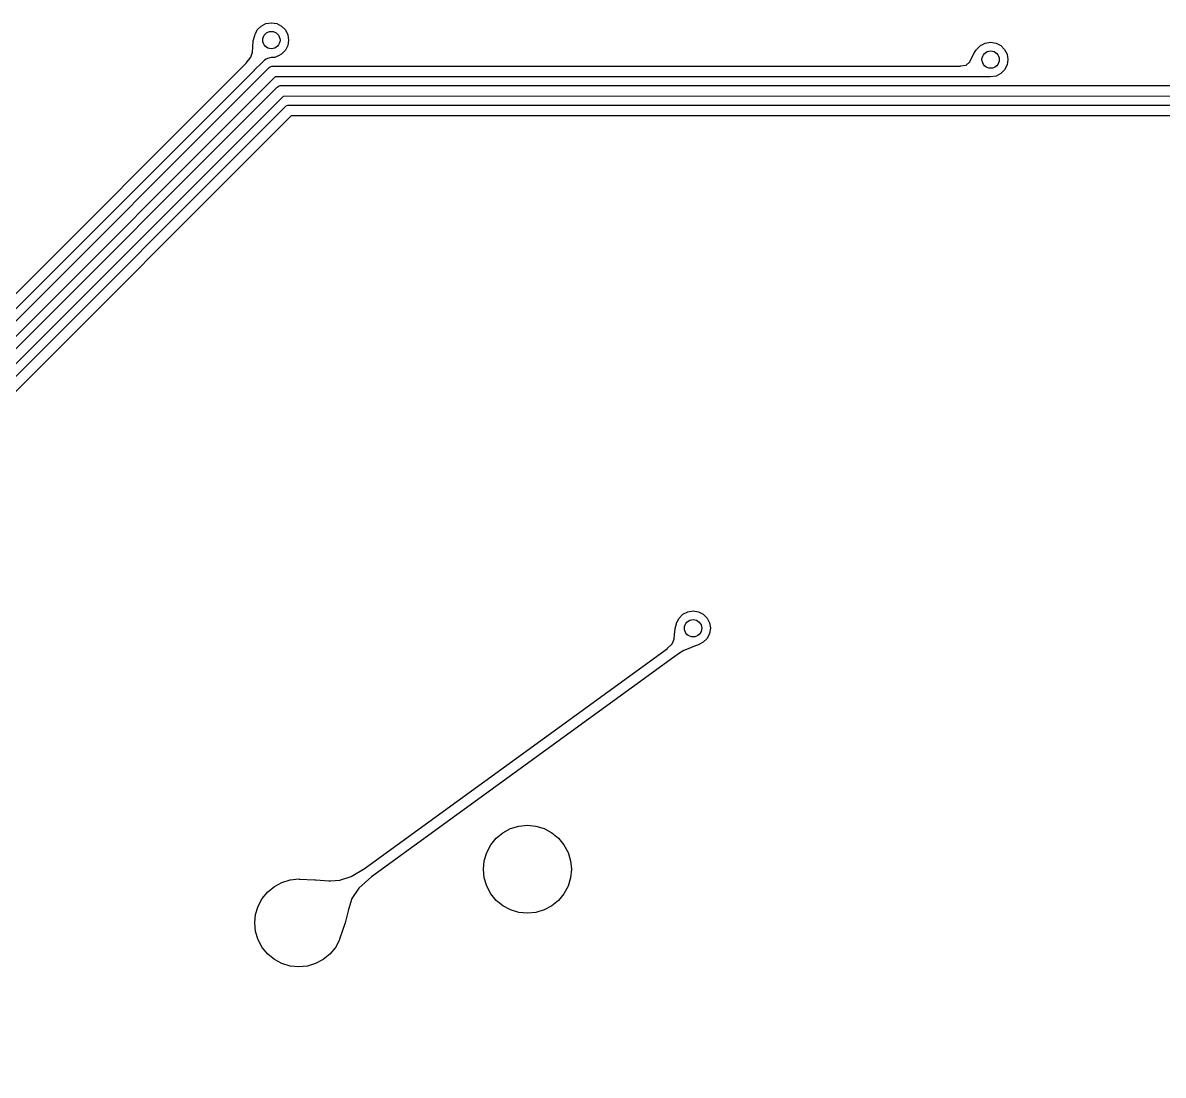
# Model space of a CAD drawing. Extents: x 95 to 380, y -206 to -92.
# Drawn here: x 315.06 to 341.39, y -175.73 to -151.43 of the extents above; entities that cross this region are included whole.
import ezdxf

# ---------------------------------------------------------------- set-up
doc = ezdxf.new("R2010")
doc.units = 0
doc.layers.add('BLACK', color=7, linetype='CONTINUOUS')

msp = doc.modelspace()

# ---------------------------------------------------------------- linework, layer by layer
at = {"layer": 'BLACK', "linetype": 'CONTINUOUS'}
for p, q in [((320.673735, -151.447789), (320.797342, -151.428212)), ((320.797342, -151.428212), (320.920949, -151.447789)), ((320.416919, -151.704605), (320.4224, -151.693846)), ((320.4224, -151.693846), (320.424174, -151.68769)), ((320.424174, -151.68769), (320.42795, -151.682953)), ((320.42795, -151.682953), (320.473735, -151.593098)), ((320.473735, -151.593098), (320.562228, -151.504605)), ((320.562228, -151.504605), (320.673735, -151.447789)), ((320.920949, -151.447789), (321.032456, -151.504605)), ((321.032456, -151.504605), (321.120949, -151.593098)), ((321.120949, -151.593098), (321.177765, -151.704605)), ((320.368082, -151.984443), (320.377861, -151.849385)), ((320.377861, -151.849385), (320.378284, -151.847006)), ((320.378284, -151.847006), (320.414008, -151.722981)), ((320.414008, -151.722981), (320.416919, -151.704605)), ((321.177765, -151.951819), (321.120949, -152.063326)), ((321.177765, -151.704605), (321.197342, -151.828212)), ((321.197342, -151.828212), (321.177765, -151.951819)), ((337.127281, -152.000657), (337.174416, -151.953523)), ((337.174416, -151.953523), (337.285923, -151.896707)), ((337.285923, -151.896707), (337.40953, -151.87713)), ((337.40953, -151.87713), (337.533137, -151.896707)), ((337.533137, -151.896707), (337.644644, -151.953523)), ((337.644644, -151.953523), (337.733137, -152.042016)), ((320.269461, -152.291665), (320.324669, -152.220381)), ((320.324669, -152.220381), (320.362277, -152.102533)), ((320.362277, -152.102533), (320.368071, -151.984625)), ((320.368071, -151.984625), (320.368082, -151.984443)), ((320.791456, -152.227279), (320.711093, -152.248813)), ((320.797342, -152.228212), (320.791456, -152.227279)), ((320.807318, -152.226632), (320.797342, -152.228212)), ((320.876291, -152.226632), (320.807318, -152.226632)), ((320.880652, -152.225789), (320.876291, -152.226632)), ((320.939466, -152.202162), (320.880652, -152.225789)), ((320.939557, -152.202125), (320.939466, -152.202162)), ((320.945672, -152.196037), (320.939557, -152.202125)), ((321.032456, -152.151819), (320.945672, -152.196037)), ((321.120949, -152.063326), (321.032456, -152.151819)), ((336.972762, -152.239008), (337.029186, -152.122455)), ((337.029186, -152.122455), (337.030407, -152.120469)), ((337.030407, -152.120469), (337.077189, -152.059155)), ((337.077189, -152.059155), (337.085923, -152.042016)), ((337.085923, -152.042016), (337.104255, -152.023683)), ((337.104255, -152.023683), (337.118586, -152.004902)), ((337.118586, -152.004902), (337.126328, -152.000405)), ((337.126328, -152.000405), (337.127281, -152.000657)), ((337.733137, -152.042016), (337.789953, -152.153523)), ((337.789953, -152.153523), (337.80953, -152.27713)), ((298.410922, -174.168167), (320.224687, -152.351086)), ((298.597323, -174.618172), (320.748343, -152.463744)), ((320.224687, -152.351086), (320.225673, -152.348204)), ((320.225673, -152.348204), (320.269461, -152.291665)), ((320.576264, -152.352273), (320.404045, -152.52449)), ((320.636867, -152.291669), (320.576264, -152.352273)), ((320.636872, -152.291665), (320.636867, -152.291669)), ((320.673981, -152.270241), (320.636872, -152.291665)), ((320.711089, -152.248815), (320.673981, -152.270241)), ((320.711093, -152.248813), (320.711089, -152.248815)), ((320.748343, -152.463744), (320.767285, -152.448199)), ((320.767285, -152.448199), (320.812345, -152.429535)), ((320.812345, -152.429535), (336.710732, -152.427176)), ((336.710732, -152.427176), (336.714082, -152.425434)), ((336.714082, -152.425434), (336.843904, -152.402641)), ((336.843904, -152.402641), (336.922093, -152.336344)), ((336.922093, -152.336344), (336.972762, -152.239008)), ((337.789953, -152.400737), (337.733137, -152.512244)), ((337.80953, -152.27713), (337.789953, -152.400737)), ((320.399603, -152.526329), (298.547739, -174.381514)), ((320.885126, -152.677125), (298.73414, -174.83152)), ((320.404045, -152.52449), (320.399603, -152.526329)), ((336.711617, -152.674777), (320.885126, -152.677125)), ((336.716108, -152.676638), (336.711617, -152.674777)), ((337.39786, -152.676638), (336.716108, -152.676638)), ((337.400234, -152.675657), (337.39786, -152.676638)), ((337.40953, -152.67713), (337.400234, -152.675657)), ((337.533137, -152.657553), (337.40953, -152.67713)), ((337.644644, -152.600737), (337.533137, -152.657553)), ((337.733137, -152.512244), (337.644644, -152.600737)), ((298.783712, -175.068166), (320.934752, -152.913743)), ((320.934752, -152.913743), (320.953693, -152.898198)), ((320.953693, -152.898198), (320.953694, -152.898197)), ((320.953694, -152.898197), (320.980985, -152.886893)), ((320.980985, -152.886893), (320.998753, -152.879533)), ((320.998753, -152.879533), (320.998754, -152.879533)), ((320.998754, -152.879533), (350.014973, -152.877182)), ((321.071532, -153.127127), (298.920529, -175.281513)), ((350.016017, -153.124781), (321.071532, -153.127127)), ((298.97011, -175.518165), (321.121146, -153.363748)), ((321.121146, -153.363748), (321.140082, -153.348207)), ((321.140082, -153.348207), (321.140088, -153.348202)), ((321.140088, -153.348202), (321.179474, -153.331888)), ((321.179474, -153.331888), (321.185147, -153.329538)), ((321.185147, -153.329538), (321.185148, -153.329538)), ((321.185148, -153.329538), (350.961118, -153.327144)), ((321.257925, -153.577132), (299.106927, -175.731513)), ((351.033919, -153.574739), (321.257925, -153.577132)), ((330.214242, -165.174296), (330.302735, -165.085803)), ((330.302735, -165.085803), (330.414242, -165.028987)), ((330.414242, -165.028987), (330.537849, -165.00941)), ((330.537849, -165.00941), (330.661456, -165.028987)), ((330.661456, -165.028987), (330.772963, -165.085803)), ((330.772963, -165.085803), (330.861456, -165.174296)), ((330.121732, -165.419343), (330.154373, -165.305077)), ((330.154373, -165.305077), (330.157426, -165.285803)), ((330.157426, -165.285803), (330.163009, -165.274844)), ((330.163009, -165.274844), (330.164701, -165.268924)), ((330.164701, -165.268924), (330.168401, -165.264263)), ((330.168401, -165.264263), (330.214242, -165.174296)), ((330.861456, -165.174296), (330.918272, -165.285803)), ((330.918272, -165.285803), (330.937849, -165.40941)), ((330.099297, -165.664801), (330.110103, -165.552429)), ((330.110103, -165.552429), (330.121326, -165.421548)), ((330.121326, -165.421548), (330.121732, -165.419343)), ((330.861456, -165.644524), (330.772963, -165.733017)), ((330.918272, -165.533017), (330.861456, -165.644524)), ((330.937849, -165.40941), (330.918272, -165.533017)), ((322.970113, -170.94612), (329.944821, -165.87642)), ((329.944821, -165.87642), (329.946405, -165.873385)), ((329.946405, -165.873385), (330.053962, -165.769991)), ((330.053962, -165.769991), (330.099297, -165.664801)), ((330.421762, -165.884539), (330.327168, -165.927146)), ((330.421786, -165.884529), (330.421762, -165.884539)), ((330.534166, -165.841209), (330.421786, -165.884529)), ((330.534276, -165.841166), (330.534166, -165.841209)), ((330.679913, -165.783333), (330.534276, -165.841166)), ((330.680046, -165.783279), (330.679913, -165.783333)), ((330.686055, -165.777298), (330.680046, -165.783279)), ((330.772963, -165.733017), (330.686055, -165.777298)), ((330.089282, -166.077517), (323.113742, -171.147822)), ((330.095407, -166.076194), (330.089282, -166.077517)), ((330.224036, -165.987158), (330.095407, -166.076194)), ((330.327168, -165.927146), (330.224036, -165.987158)), ((325.991929, -170.258077), (326.14589, -170.131724)), ((326.14589, -170.131724), (326.321543, -170.037835)), ((326.321543, -170.037835), (326.512137, -169.980019)), ((326.512137, -169.980019), (326.710349, -169.960497)), ((326.710349, -169.960497), (326.908561, -169.980019)), ((326.908561, -169.980019), (327.099155, -170.037835)), ((327.099155, -170.037835), (327.274808, -170.131724)), ((327.274808, -170.131724), (327.428769, -170.258077)), ((325.865576, -170.412038), (325.991929, -170.258077)), ((327.428769, -170.258077), (327.555122, -170.412038)), ((325.713871, -170.778285), (325.771687, -170.587691)), ((325.771687, -170.587691), (325.865576, -170.412038)), ((327.555122, -170.412038), (327.649011, -170.587691)), ((327.649011, -170.587691), (327.706827, -170.778285)), ((325.694349, -170.976497), (325.713871, -170.778285)), ((327.706827, -170.778285), (327.726349, -170.976497)), ((322.378212, -171.231165), (322.643634, -171.144851)), ((322.643634, -171.144851), (322.964013, -170.947106)), ((323.112155, -171.150699), (322.816541, -171.409547)), ((322.964013, -170.947106), (322.970113, -170.94612)), ((323.113742, -171.147822), (323.112155, -171.150699)), ((325.713871, -171.174709), (325.694349, -170.976497)), ((325.771687, -171.365303), (325.713871, -171.174709)), ((327.706827, -171.174709), (327.649011, -171.365303)), ((327.726349, -170.976497), (327.706827, -171.174709)), ((320.712494, -171.498069), (320.866455, -171.371716)), ((320.866455, -171.371716), (321.042108, -171.277827)), ((321.042108, -171.277827), (321.232702, -171.220011)), ((321.232702, -171.220011), (321.430914, -171.200489)), ((321.430914, -171.200489), (321.441379, -171.201519)), ((321.441379, -171.201519), (321.442613, -171.20101)), ((321.442613, -171.20101), (321.443104, -171.20102)), ((321.443104, -171.20102), (321.798713, -171.216505)), ((321.798713, -171.216505), (321.825261, -171.217661)), ((321.825261, -171.217661), (321.825693, -171.217688)), ((321.825693, -171.217688), (322.123362, -171.241666)), ((322.123362, -171.241666), (322.123365, -171.241665)), ((322.123365, -171.241665), (322.123367, -171.241666)), ((322.123367, -171.241666), (322.164116, -171.239986)), ((322.164116, -171.239986), (322.378212, -171.231165)), ((322.816538, -171.409551), (322.657766, -171.652094)), ((322.816541, -171.409547), (322.816538, -171.409551)), ((325.865576, -171.540956), (325.771687, -171.365303)), ((327.649011, -171.365303), (327.555122, -171.540956)), ((320.492252, -171.827683), (320.586141, -171.65203)), ((320.586141, -171.65203), (320.712494, -171.498069)), ((322.657763, -171.652101), (322.575754, -171.907858)), ((322.657766, -171.652094), (322.657763, -171.652101)), ((325.991929, -171.694917), (325.865576, -171.540956)), ((326.14589, -171.82127), (325.991929, -171.694917)), ((327.428769, -171.694917), (327.274808, -171.82127)), ((327.555122, -171.540956), (327.428769, -171.694917)), ((320.434436, -172.018277), (320.492252, -171.827683)), ((322.575752, -171.907867), (322.502516, -172.212895)), ((322.575754, -171.907858), (322.575752, -171.907867)), ((326.321543, -171.915159), (326.14589, -171.82127)), ((326.512137, -171.972975), (326.321543, -171.915159)), ((326.710349, -171.992497), (326.512137, -171.972975)), ((326.908561, -171.972975), (326.710349, -171.992497)), ((327.099155, -171.915159), (326.908561, -171.972975)), ((327.274808, -171.82127), (327.099155, -171.915159)), ((320.414914, -172.216489), (320.434436, -172.018277)), ((320.434436, -172.414701), (320.414914, -172.216489)), ((322.50222, -172.213919), (322.373584, -172.593469)), ((322.502516, -172.212895), (322.50222, -172.213919)), ((320.492252, -172.605295), (320.434436, -172.414701)), ((320.586141, -172.780948), (320.492252, -172.605295)), ((322.369576, -172.605295), (322.275687, -172.780948)), ((322.37294, -172.594203), (322.369576, -172.605295)), ((322.373584, -172.593469), (322.37294, -172.594203)), ((320.712494, -172.934909), (320.586141, -172.780948)), ((320.866455, -173.061262), (320.712494, -172.934909)), ((322.149334, -172.934909), (321.995373, -173.061262)), ((322.275687, -172.780948), (322.149334, -172.934909)), ((321.042108, -173.155151), (320.866455, -173.061262)), ((321.232702, -173.212967), (321.042108, -173.155151)), ((321.430914, -173.232489), (321.232702, -173.212967)), ((321.629126, -173.212967), (321.430914, -173.232489)), ((321.81972, -173.155151), (321.629126, -173.212967)), ((321.995373, -173.061262), (321.81972, -173.155151))]:
    msp.add_line(p, q, dxfattribs=at)
at = {"layer": 'BLACK'}
for centre in [(320.797342, -151.828212), (337.40953, -152.27713), (330.537849, -165.40941)]:
    msp.add_circle(centre, 0.2, dxfattribs=at)

doc.saveas('drawing.dxf')
